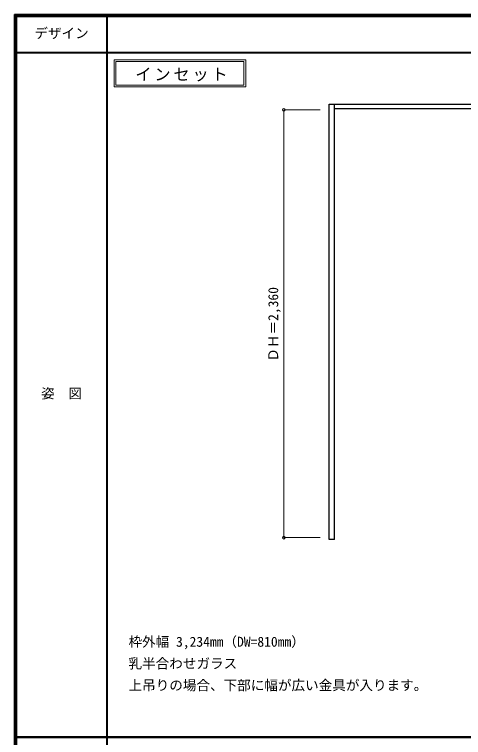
# Model space of a CAD drawing. Units: millimetres, scale not verified. Extents: x -6000 to 5700, y -4307 to 4175.
# Drawn here: x -6000 to -3520, y 186 to 4175 of the extents above; entities that cross this region are included whole.
import ezdxf
from ezdxf.enums import TextEntityAlignment as Align

# ---------------------------------------------------------------- set-up
doc = ezdxf.new("R2010")
doc.units = ezdxf.units.MM
doc.header["$LTSCALE"] = 30
doc.header["$PDMODE"] = 32
doc.header["$PDSIZE"] = 15
for name, color, linetype, lineweight in [('0-4_枠', 3, 'Continuous', 25), ('0-A_文字', 7, 'Continuous', 18), ('0-B_寸法', 7, 'Continuous', 9), ('F-1_枠', 6, 'Continuous', 40), ('F-A_文字', 7, 'Continuous', 18)]:
    doc.layers.add(name, color=color, linetype=linetype, lineweight=lineweight)
doc.styles.add('ＭＳ ゴシック', font='')
doc.styles.get('ＭＳ ゴシック').set_extended_font_data('MS Gothic')

msp = doc.modelspace()

# ---------------------------------------------------------------- linework, layer by layer
at = {"layer": '0-4_枠'}
for p, q in [((-4262, 1279.25), (-4262, 3679.25)), ((-4262, 3679.25), (-1028, 3679.25)), ((-4232, 1279.25), (-4232, 3679.25)), ((-4232, 3656.25), (-1058, 3656.25)), ((-4232, 1279.25), (-4262, 1279.25))]:
    msp.add_line(p, q, dxfattribs=at)
at = {"layer": '0-A_文字'}
for p, q in [((-5450, 3925), (-5450, 3775)), ((-5440, 3915), (-5440, 3785)), ((-5440, 3915), (-4733.04, 3915)), ((-4733.04, 3915), (-4733.04, 3785)), ((-5450, 3775), (-4723.04, 3775)), ((-5440, 3785), (-4733.04, 3785))]:
    msp.add_line(p, q, dxfattribs=at)
msp.add_lwpolyline([(-5450, 3925), (-4723.04, 3925), (-4723.04, 3775)], dxfattribs=at)
at = {"layer": '0-B_寸法', "color": 4}
for p, q in [((-4512, 3648.75), (-4312, 3648.75)), ((-4512, 3648.75), (-4512, 1288.75)), ((-4512, 1288.75), (-4312, 1288.75))]:
    msp.add_line(p, q, dxfattribs=at)
at = {"layer": '0-B_寸法'}
for p in [(-4512, 3648.75), (-4512, 1288.75)]:
    msp.add_point(p, dxfattribs=at)
at = {"layer": 'F-1_枠'}
for p, q in [((-6000, 4175), (5700, 4175)), ((-6000, 4175), (-6000, -4205)), ((-6000, 4170), (5700, 4170)), ((-6000, 4165), (5700, 4165)), ((-5995, 4175), (-5995, -4205)), ((-5990, 4175), (-5990, -4205)), ((-5490, 4175), (-5490, -3790)), ((-6000, 3965), (5700, 3965)), ((-6000, 190.5), (5700, 190.5)), ((-6000, 187.5), (5700, 187.5))]:
    msp.add_line(p, q, dxfattribs=at)

# ---------------------------------------------------------------- texts
at = {"layer": '0-A_文字', "style": 'ＭＳ ゴシック'}
for s, p in [('枠外幅 3,234mm（DW=810mm）', (-5370, 670.5)), ('乳半合わせガラス', (-5370, 550.5)), ('上吊りの場合、下部に幅が広い金具が入ります。', (-5370, 430.5))]:
    msp.add_text(s, height=54.99, dxfattribs=at).set_placement(p, align=Align.BOTTOM_LEFT)
at = {"layer": '0-A_文字', "insert": (-5332.84, 3805), "char_height": 65.98, "attachment_point": 7, "style": 'ＭＳ ゴシック'}
msp.add_mtext('\\T1.17;インセット', dxfattribs=at)
at = {"layer": '0-B_寸法', "style": 'ＭＳ ゴシック'}
msp.add_text('ＤＨ＝2,360', height=54.99, rotation=90, dxfattribs=at).set_placement((-4527, 2259.25), align=Align.BOTTOM_LEFT)
at = {"layer": 'F-A_文字', "style": 'ＭＳ ゴシック'}
for s, p in [('デザイン', (-5890, 4027.5)), ('姿\u3000図', (-5852.5, 2040.25))]:
    msp.add_text(s, height=54.99, dxfattribs=at).set_placement(p, align=Align.BOTTOM_LEFT)

doc.saveas('drawing.dxf')
